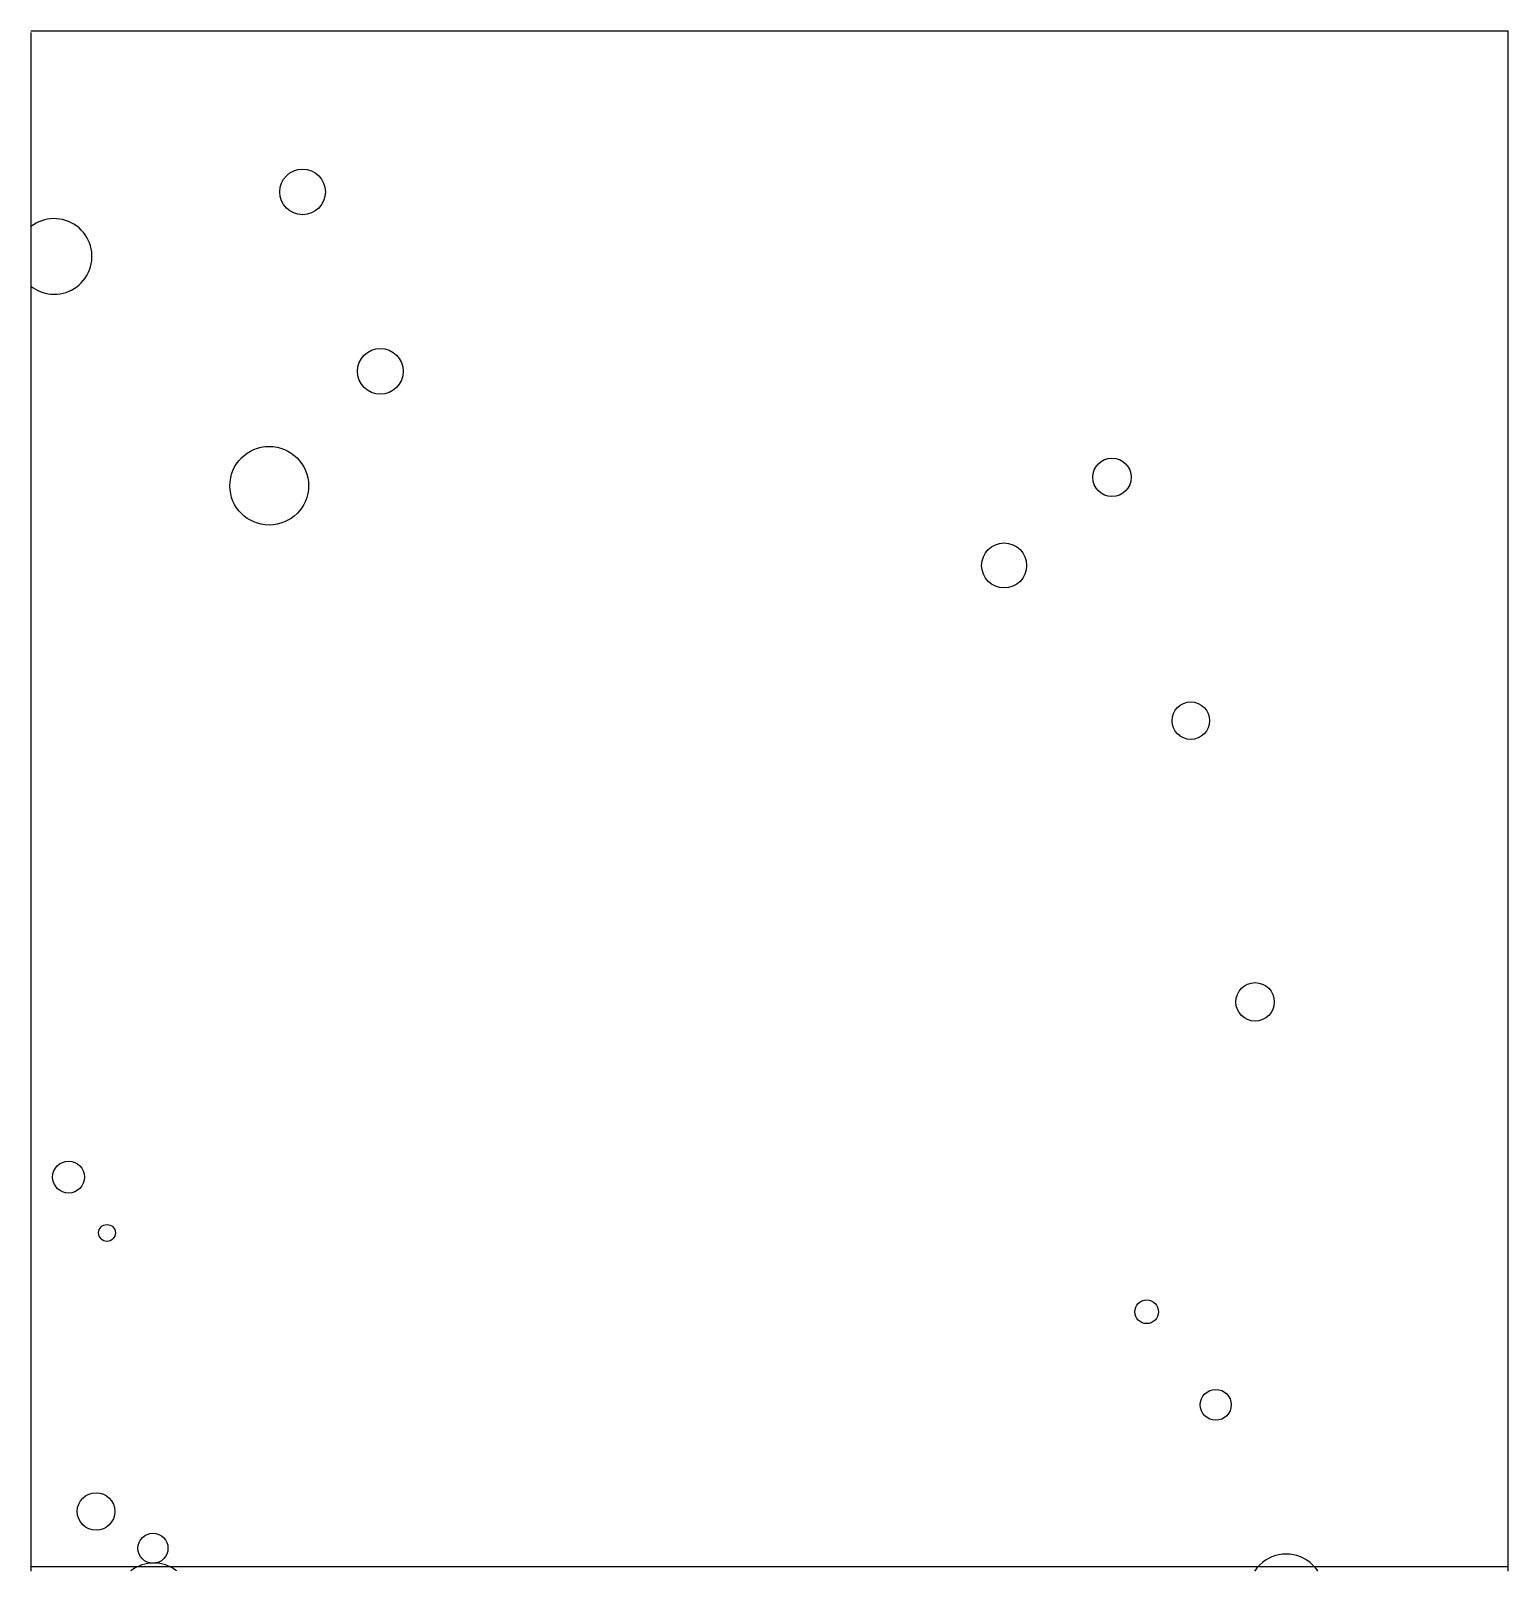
# Model space of a CAD drawing. Extents: x 6.07 to 7.05, y 3.53 to 4.56.
import ezdxf

# ---------------------------------------------------------------- set-up
doc = ezdxf.new("R2010")
doc.units = 0
doc.layers.add('LAYER1', color=7, linetype='CONTINUOUS')
doc.layers.add('LAYER12', color=5, linetype='CONTINUOUS')

msp = doc.modelspace()

# ---------------------------------------------------------------- linework, layer by layer
at = {"layer": 'LAYER1', "color": 7, "linetype": 'CONTINUOUS'}
msp.add_lwpolyline([(6.0657, 4.5561), (7.049, 4.5561)], dxfattribs=at)
for centre, radius in [((6.2466, 4.4488), 0.0152), ((6.2984, 4.3293), 0.0152), ((6.2244, 4.2531), 0.0262), ((6.7855, 4.2587), 0.0128), ((6.7137, 4.2), 0.015), ((6.838, 4.0966), 0.0125), ((6.8808, 3.9093), 0.0128), ((6.0908, 3.7926), 0.0106), ((6.1164, 3.7554), 0.0056), ((6.8086, 3.7029), 0.0079), ((6.8546, 3.6409), 0.0103), ((6.1091, 3.5699), 0.0125), ((6.147, 3.5454), 0.01)]:
    msp.add_circle(centre, radius, dxfattribs=at)
for centre, radius, start, end in [((6.0812, 4.4058), 0.0252, -95.1594, 128.0345), ((6.0812, 4.4058), 0.0252, -128.034, -95.1593), ((6.9015, 3.5163), 0.0252, 45.1005, 134.8983), ((6.1475, 3.5104), 0.0251, 108.3399, 127.8121), ((6.1475, 3.5104), 0.0251, 71.658, 108.3398), ((6.1475, 3.5104), 0.0251, 52.1878, 71.6594), ((6.9015, 3.5163), 0.0252, 134.8987, 146.6408), ((6.9015, 3.5163), 0.0252, 33.3585, 45.1002)]:
    msp.add_arc(centre, radius, start, end, dxfattribs=at)
at = {"layer": 'LAYER12', "color": 5, "linetype": 'CONTINUOUS'}
for points in [[(6.0657, 4.5561), (7.049, 4.5561)], [(7.0493, 4.555), (7.0493, 4.5561)], [(6.0657, 4.555), (6.0657, 3.5341)], [(7.0493, 3.5341), (7.0493, 4.555)], [(6.0657, 3.5341), (6.0657, 3.5301)], [(7.049, 3.5331), (6.0657, 3.5331)], [(7.0493, 3.5301), (7.0493, 3.5341)]]:
    msp.add_lwpolyline(points, dxfattribs=at)

doc.saveas('drawing.dxf')
